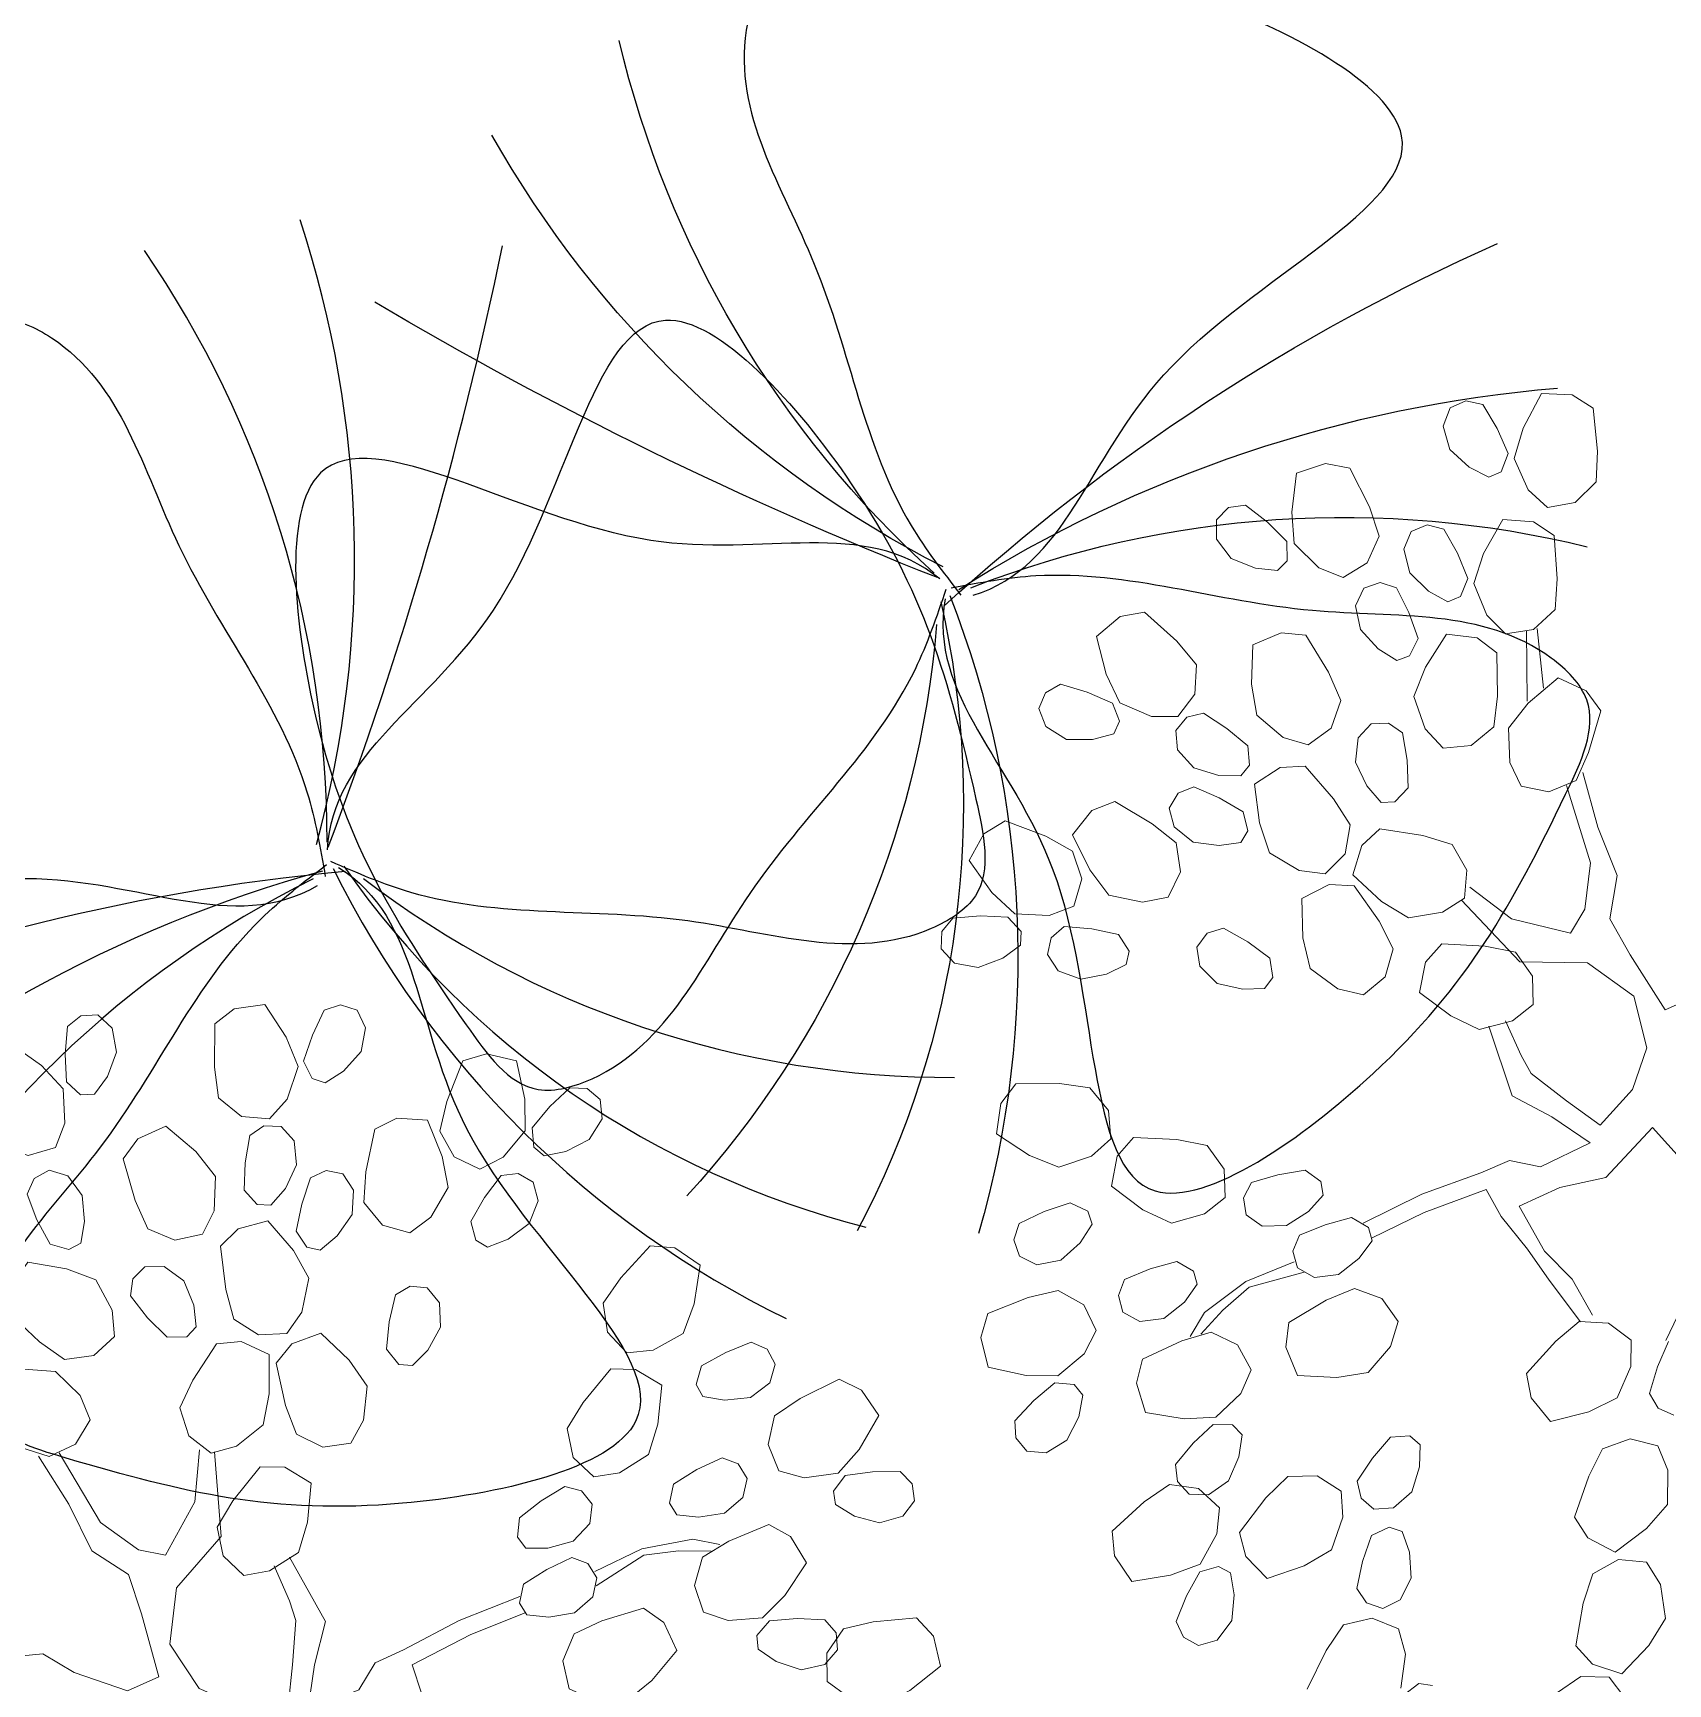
# Model space of a CAD drawing. Extents: x -809667 to 586099, y 3084146 to 3634412.
# Drawn here: x 381937.414 to 381939.116, y 3085743.41 to 3085745.129 of the extents above; entities that cross this region are included whole.
import ezdxf

# ---------------------------------------------------------------- set-up
doc = ezdxf.new("R2010")
doc.units = 0
doc.header["$LTSCALE"] = 0.5
doc.layers.get('0').update_dxf_attribs({"linetype": 'CONTINUOUS'})
for name, color, linetype in [('树', 3, 'CONTINUOUS'), ('灌木', 3, 'CONTINUOUS'), ('绿化图层', 84, 'CONTINUOUS'), ('道路', 4, 'CONTINUOUS')]:
    doc.layers.add(name, color=color, linetype=linetype)
doc.layers.add('紫薇', color=6, linetype='CONTINUOUS', lineweight=20)

# ---------------------------------------------------------------- blocks, each defined once
blk = doc.blocks.new('A$C46A015EA')
at = {"layer": '树', "color": 0, "linetype": 'Continuous'}
for centre, radius, start, end in [((1.3283, 4.0957), 1.9685, 227.56436, 31.33046), ((4.1013, 3.6261), 1.8496, 126.16905, 303.0486), ((0.7978, 3.4752), 1.9955, 251.81629, 53.749), ((3.7714, 4.1878), 2.0053, 153.43956, 313.58607), ((2.0899, 4.4107), 1.8992, 199.3601, 10.49099), ((4.6444, 2.7962), 2.0772, 109.31842, 262.8778), ((0.796, 2.5821), 1.783, 359.79096, 92.47149), ((2.8144, 4.6818), 2.1194, 188.63986, 263.62259), ((0.7622, 1.8986), 1.9389, 297.02452, 103.84892), ((1.2569, 1.36), 1.796, 310.77885, 134.4149), ((3.9565, 1.2038), 1.9441, 51.98023, 218.25708), ((3.5462, 0.8149), 2.0088, 38.87776, 198.68157), ((2.1299, 0.3263), 2.2937, 10.26666, 147.15184)]:
    blk.add_arc(centre, radius, start, end, dxfattribs=at)
blk = doc.blocks.new('紫薇')
at = {"color": 0}
for p, q in [((-76.8, 470.4), (-70.2, 482.3)), ((-70.2, 482.3), (-58.6, 485.6)), ((-58.6, 485.6), (-47.3, 481.3)), ((-47.3, 481.3), (-39.7, 463.3)), ((-21.4, 461), (-5.1, 483.2)), ((-5.1, 483.2), (16.1, 479.2)), ((16.1, 479.2), (29.3, 467.9)), ((-74.5, 453.4), (-76.8, 470.4)), ((29.3, 467.9), (28, 437.4)), ((101.2, 461.5), (111.7, 470.2)), ((111.7, 470.2), (123.7, 469.1)), ((123.7, 469.1), (132.7, 461)), ((-183.9, 452.2), (-162.6, 456.2)), ((-162.6, 456.2), (-146.2, 450.4)), ((-62.9, 439.1), (-74.5, 453.4)), ((-39.7, 463.3), (-34.4, 444.7)), ((-30.7, 440.8), (-21.4, 461)), ((97.2, 444.8), (101.2, 461.5)), ((132.7, 461), (133.3, 441.5)), ((-191, 425.6), (-183.9, 452.2)), ((-146.2, 450.4), (-136.4, 421.5)), ((-34.4, 444.7), (-41, 432.8)), ((102.9, 427.3), (97.2, 444.8)), ((133.3, 441.5), (131.5, 422.2)), ((149.5, 432.7), (172.7, 447.5)), ((172.7, 447.5), (191, 436.1)), ((-244.2, 427.9), (-234.5, 435.2)), ((-234.5, 435.2), (-222.4, 435.2)), ((-222.4, 435.2), (-208.9, 421.2)), ((-50.3, 430.2), (-62.9, 439.1)), ((-41, 432.8), (-50.3, 430.2)), ((-24.1, 417.5), (-30.7, 440.8)), ((28, 437.4), (24, 416.1)), ((133.5, 417.2), (149.5, 432.7)), ((191, 436.1), (199.3, 420.8)), ((-246, 414.4), (-244.2, 427.9)), ((-208.9, 421.2), (-197.2, 405.8)), ((-192.4, 403.4), (-191, 425.6)), ((-136.4, 421.5), (-132.4, 400.2)), ((111.4, 414.4), (102.9, 427.3)), ((131.5, 422.2), (121, 413.5)), ((199.3, 420.8), (187, 392.8)), ((-237.8, 399.4), (-246, 414.4)), ((-12.5, 403.2), (-24.1, 417.5)), ((24, 416.1), (7.4, 403.9)), ((34.5, 399.6), (45.2, 408)), ((45.2, 408), (57.2, 406.6)), ((57.2, 406.6), (65.9, 398.2)), ((121, 413.5), (111.4, 414.4)), ((131.3, 393.1), (133.5, 417.2)), ((-221.8, 390.3), (-237.8, 399.4)), ((-197.2, 405.8), (-199.1, 392.3)), ((-177.8, 384.1), (-192.4, 403.4)), ((-132.4, 400.2), (-143.5, 382.8)), ((7.4, 403.9), (-12.5, 403.2)), ((30, 383.1), (34.5, 399.6)), ((65.9, 398.2), (66, 378.7)), ((-206.8, 386.5), (-221.8, 390.3)), ((-199.1, 392.3), (-206.8, 386.5)), ((-161.8, 375), (-177.8, 384.1)), ((-105.3, 369.5), (-91, 393)), ((-91, 393), (-69.5, 390.8)), ((-69.5, 390.8), (-55.3, 380.7)), ((-14.5, 381.6), (-3.3, 389.5)), ((-3.3, 389.5), (8.6, 387.4)), ((8.6, 387.4), (16.8, 378.5)), ((35.2, 365.4), (30, 383.1)), ((81.9, 369.5), (105.5, 383.7)), ((105.5, 383.7), (123.5, 371.7)), ((136.9, 375.6), (131.3, 393.1)), ((187, 392.8), (175.6, 374.5)), ((-167.8, 367.2), (-156.5, 371.5)), ((-143.5, 382.8), (-161.8, 375)), ((-156.5, 371.5), (-144.9, 368.2)), ((-55.3, 380.7), (-54, 350.1)), ((-19.8, 365.4), (-14.5, 381.6)), ((16.8, 378.5), (15.9, 359.1)), ((66, 378.7), (63.7, 359.5)), ((123.5, 371.7), (131.4, 356.2)), ((155.7, 369), (136.9, 375.6)), ((175.6, 374.5), (155.7, 369)), ((-339.3, 358.8), (-320.9, 370.1)), ((-320.9, 370.1), (-303.5, 370.7)), ((-303.5, 370.7), (-283.9, 347.2)), ((-173.4, 354.8), (-167.8, 367.2)), ((-144.9, 368.2), (-135.8, 350.9)), ((-112.8, 348.5), (-105.3, 369.5)), ((-15.6, 347.5), (-19.8, 365.4)), ((43.3, 352.3), (35.2, 365.4)), ((65.5, 354.4), (81.9, 369.5)), ((-336.4, 331.4), (-339.3, 358.8)), ((-169.6, 338.1), (-173.4, 354.8)), ((-135.8, 350.9), (-128.9, 332.9)), ((-104.3, 325.9), (-112.8, 348.5)), ((-54, 350.1), (-56.2, 328.6)), ((15.9, 359.1), (12.5, 340)), ((52.9, 351.1), (43.3, 352.3)), ((63.7, 359.5), (52.9, 351.1)), ((62.6, 330.5), (65.5, 354.4)), ((131.4, 356.2), (118.3, 328.6)), ((-283.9, 347.2), (-272.6, 328.8)), ((-268.6, 311.4), (-266.9, 338.9)), ((-266.9, 338.9), (-246.8, 347)), ((-246.8, 347), (-229.6, 344.6)), ((-229.6, 344.6), (-214.3, 318.1)), ((-156.9, 324.8), (-169.6, 338.1)), ((-8.2, 333.9), (-15.6, 347.5)), ((12.5, 340), (1.3, 332.2)), ((-380.4, 324.6), (-369.1, 329)), ((-369.1, 329), (-351.4, 320.9)), ((-329.6, 310.2), (-336.4, 331.4)), ((-272.6, 328.8), (-276.6, 308.6)), ((-198.5, 321.8), (-188, 327.9)), ((-188, 327.9), (-176, 326.4)), ((-176, 326.4), (-164.3, 310.9)), ((-128.9, 332.9), (-134.5, 320.4)), ((-91.5, 312.7), (-104.3, 325.9)), ((-56.2, 328.6), (-71.7, 315)), ((1.3, 332.2), (-8.2, 333.9)), ((7.1, 320), (31.4, 332.9)), ((31.4, 332.9), (48.8, 320)), ((67.7, 312.8), (62.6, 330.5)), ((118.3, 328.6), (106.4, 310.5)), ((-386.7, 314.3), (-380.4, 324.6)), ((-383.6, 301), (-386.7, 314.3)), ((-351.4, 320.9), (-335, 310.7)), ((-214.3, 318.1), (-206.2, 298.1)), ((-202, 308.6), (-198.5, 321.8)), ((-143.5, 317), (-156.9, 324.8)), ((-134.5, 320.4), (-143.5, 317)), ((-71.7, 315), (-91.5, 312.7)), ((-10.1, 305.9), (7.1, 320)), ((48.8, 320), (55.8, 304.1)), ((-335, 310.7), (-331.9, 297.4)), ((-309.1, 297.5), (-329.6, 310.2)), ((-276.6, 308.6), (-290.9, 294.7)), ((-265.6, 289.4), (-268.6, 311.4)), ((-195.6, 292.8), (-202, 308.6)), ((-164.3, 310.9), (-154.6, 294.1)), ((-148.4, 281.7), (-138, 307.2)), ((-138, 307.2), (-116.5, 308.5)), ((-116.5, 308.5), (-100.8, 300.8)), ((-58.6, 299.7), (-45.6, 303.9)), ((-45.6, 303.9), (-34.9, 298.4)), ((-14.3, 282.1), (-10.1, 305.9)), ((55.8, 304.1), (41.2, 277.2)), ((57.6, 263.9), (81.7, 307.4)), ((86.3, 305.7), (67.7, 312.8)), ((72.1, 266.3), (89, 305)), ((106.4, 310.5), (86.3, 305.7)), ((-370.5, 290.1), (-383.6, 301)), ((-331.9, 297.4), (-336.9, 289.2)), ((-290.9, 294.7), (-309.1, 297.5)), ((-206.2, 298.1), (-213.6, 278.8)), ((-180.9, 281.8), (-195.6, 292.8)), ((-154.6, 294.1), (-158.1, 280.9)), ((-100.8, 300.8), (-94.7, 270.8)), ((-68.5, 285.8), (-58.6, 299.7)), ((-34.9, 298.4), (-29.6, 287.6)), ((-352.3, 287.3), (-370.5, 290.1)), ((-336.9, 289.2), (-352.3, 287.3)), ((-323.6, 274.2), (-315.6, 283.2)), ((-315.6, 283.2), (-303.8, 285.6)), ((-303.8, 285.6), (-287.7, 274.6)), ((-247.5, 273.4), (-265.6, 289.4)), ((-213.6, 278.8), (-230, 267.6)), ((-166.5, 276.1), (-180.9, 281.8)), ((-158.1, 280.9), (-166.5, 276.1)), ((-152.5, 259.8), (-148.4, 281.7)), ((-69.8, 267.4), (-68.5, 285.8)), ((-29.6, 287.6), (-36.2, 269.2)), ((-10.1, 264.1), (-14.3, 282.1)), ((-322.8, 260.5), (-323.6, 274.2)), ((-287.7, 274.6), (-273.2, 261.8)), ((-230, 267.6), (-247.5, 273.4)), ((-94.7, 270.8), (-93.4, 249.2)), ((-66.7, 252.3), (-69.8, 267.4)), ((-36.2, 269.2), (-45.1, 252)), ((41.2, 277.2), (28.4, 259.8)), ((57.7, 262.3), (84.7, 267.5)), ((84.7, 267.5), (97.5, 250)), ((-311.7, 247.5), (-322.8, 260.5)), ((-273.2, 261.8), (-272.4, 248.1)), ((-140.4, 238.8), (-152.5, 259.8)), ((8.1, 256), (-10.1, 264.1)), ((28.4, 259.8), (8.1, 256)), ((37.1, 253.9), (57.7, 262.3)), ((-294.2, 241.7), (-311.7, 247.5)), ((-272.4, 248.1), (-278.8, 240.9)), ((-93.4, 249.2), (-106.5, 233.3)), ((-58.1, 247.8), (-66.7, 252.3)), ((-45.1, 252), (-58.1, 247.8)), ((26, 232.4), (37.1, 253.9)), ((97.5, 250), (99.5, 232.7)), ((-278.8, 240.9), (-294.2, 241.7)), ((-125.7, 227.8), (-140.4, 238.8)), ((-106.5, 233.3), (-125.7, 227.8)), ((-109.1, 217.7), (-93.4, 232.5)), ((-93.4, 232.5), (-76.5, 236.6)), ((-76.5, 236.6), (-52.5, 217.6)), ((24.8, 214), (26, 232.4)), ((99.5, 232.7), (77.7, 211.3)), ((-234.4, 214.4), (-229.5, 227.1)), ((-229.5, 227.1), (-218.5, 232.1)), ((-218.5, 232.1), (-206.7, 229.5)), ((-206.7, 229.5), (-196.6, 212.8)), ((-161.3, 196.3), (-148.4, 220.6)), ((-148.4, 220.6), (-126.8, 219.8)), ((-229.6, 197.9), (-234.4, 214.4)), ((-196.6, 212.8), (-188.6, 195.2)), ((-126.8, 219.8), (-112, 210.5)), ((-112, 210.5), (-108.9, 180.1)), ((-100.6, 191.5), (-109.1, 217.7)), ((-52.5, 217.6), (-37.7, 202)), ((39.8, 200.9), (24.8, 214)), ((77.7, 211.3), (60.3, 198.5)), ((-416.7, 181.7), (-403.6, 198.9)), ((-403.6, 198.9), (-387.6, 205.8)), ((-387.6, 205.8), (-360.8, 190.9)), ((-216, 185.5), (-229.6, 197.9)), ((-37.7, 202), (-37.5, 181.3)), ((60.3, 198.5), (39.8, 200.9)), ((40.7, 143.1), (52.7, 198.7)), ((67.2, 201.1), (57.6, 162.4)), ((-360.8, 190.9), (-343.6, 177.9)), ((-188.6, 195.2), (-193.5, 182.4)), ((-167.5, 174.9), (-161.3, 196.3)), ((-89.7, 172.1), (-100.6, 191.5)), ((-404, 157.2), (-416.7, 181.7)), ((-343.6, 177.9), (-340, 157.6)), ((-202.3, 178.5), (-216, 185.5)), ((-193.5, 182.4), (-202.3, 178.5)), ((-157.6, 152.9), (-167.5, 174.9)), ((-108.9, 180.1), (-109.8, 158.5)), ((-37.5, 181.3), (-48.6, 164.8)), ((-67, 163.8), (-89.7, 172.1)), ((-48.6, 164.8), (-67, 163.8)), ((-36.7, 106.9), (-51.2, 164.9)), ((-41.5, 169.7), (-27, 135.9)), ((-390.1, 139.9), (-404, 157.2)), ((-340, 157.6), (-348.3, 139.4)), ((-144, 140.4), (-157.6, 152.9)), ((-109.8, 158.5), (-124.4, 144)), ((57.6, 162.4), (52.7, 126.2)), ((-366.3, 135.4), (-390.1, 139.9)), ((-348.3, 139.4), (-366.3, 135.4)), ((-124.4, 144), (-144, 140.4)), ((-94.6, 139), (-78.2, 144.7)), ((-78.2, 144.7), (-52.5, 128.2)), ((21.3, 116.5), (40.7, 143.1)), ((-350.4, 126.5), (-334, 132.4)), ((-334, 132.4), (-308.2, 116.1)), ((-108.8, 122.6), (-94.6, 139)), ((-52.5, 128.2), (-36.1, 114.1)), ((-27, 135.9), (4.4, 106.9)), ((-442.6, 110.8), (-433.7, 119)), ((-433.7, 119), (-414.3, 117.8)), ((-414.3, 117.8), (-395.3, 114.2)), ((-364.4, 110.1), (-350.4, 126.5)), ((-308.2, 116.1), (-291.7, 102.1)), ((-97.7, 97.4), (-108.8, 122.6)), ((4.4, 106.9), (21.3, 116.5)), ((52.7, 126.2), (33.4, 102.1)), ((-444.8, 98.9), (-442.6, 110.8)), ((-395.3, 114.2), (-387.5, 103)), ((-353.2, 84.9), (-364.4, 110.1)), ((4.4, 82.7), (-36.7, 106.9)), ((-36.1, 114.1), (-33.9, 93.6)), ((-437.1, 87.7), (-444.8, 98.9)), ((-389.3, 93.5), (-403, 86.2)), ((-387.5, 103), (-389.3, 93.5)), ((-291.7, 102.1), (-289.3, 81.6)), ((-84.9, 79.2), (-97.7, 97.4)), ((-33.9, 93.6), (-43.3, 76)), ((33.4, 102.1), (33.4, 73.1)), ((-420.9, 82.2), (-437.1, 87.7)), ((-403, 86.2), (-420.9, 82.2)), ((-340.2, 66.8), (-353.2, 84.9)), ((-289.3, 81.6), (-298.6, 64)), ((21.3, 46.5), (4.4, 82.7)), ((-496.5, 62.5), (-484, 74.7)), ((-484, 74.7), (-453.7, 70.5)), ((-453.7, 70.5), (-432.9, 64.6)), ((-87.5, 27.2), (-77.8, 77.9)), ((-61.5, 73.2), (-84.9, 79.2)), ((-65.7, 75.5), (-68.1, 48.9)), ((-43.3, 76), (-61.5, 73.2)), ((33.4, 73.1), (35.8, 27.2)), ((108.3, 68.2), (139.8, 75.5)), ((-502.4, 41.7), (-496.5, 62.5)), ((-432.9, 64.6), (-422.2, 46.9)), ((-316.8, 61), (-340.2, 66.8)), ((-298.6, 64), (-316.8, 61)), ((-287.4, 57.4), (-277.3, 64)), ((-277.3, 64), (-258.3, 59.7)), ((-258.3, 59.7), (-240.1, 53.1)), ((91.4, 48.9), (108.3, 68.2)), ((-422.2, 46.9), (-423.5, 27)), ((-397.8, 40.7), (-388.5, 48.4)), ((-388.5, 48.4), (-369.1, 46.1)), ((-291.5, 46.1), (-287.4, 57.4)), ((-240.1, 53.1), (-234.3, 40.7)), ((-68.1, 48.9), (-68.1, 34.4)), ((11.6, 10.3), (21.3, 46.5)), ((60, 24.8), (91.4, 48.9)), ((-481.8, 23.5), (-502.4, 41.7)), ((-400.7, 29), (-397.8, 40.7)), ((-369.1, 46.1), (-350.3, 41.4)), ((-350.3, 41.4), (-343.3, 29.7)), ((-285.7, 33.7), (-291.5, 46.1)), ((-234.3, 40.7), (-237.6, 31.6)), ((-462.5, 12.3), (-481.8, 23.5)), ((-423.5, 27), (-438.8, 16.8)), ((-393.6, 17.3), (-400.7, 29)), ((-343.3, 29.7), (-345.6, 20.4)), ((-270.7, 25.6), (-285.7, 33.7)), ((-252.3, 26.7), (-270.7, 25.6)), ((-237.6, 31.6), (-252.3, 26.7)), ((-70.5, 0.6), (-87.5, 27.2)), ((-68.1, 34.4), (-56, 5.4)), ((35.8, 27.2), (60, 24.8)), ((-438.8, 16.8), (-462.5, 12.3)), ((-377.8, 10.9), (-393.6, 17.3)), ((-359.6, 13.9), (-377.8, 10.9)), ((-345.6, 20.4), (-359.6, 13.9)), ((-275.5, 7.6), (-266.1, 15.2)), ((-266.1, 15.2), (-246.7, 12.7)), ((-246.7, 12.7), (-228, 8)), ((-504.4, -0.4), (-485.8, 5.5)), ((-485.8, 5.5), (-466.8, 9.1)), ((-466.8, 9.1), (-455.5, 1.4)), ((-455.5, 1.4), (-453.8, -8.1)), ((-350.9, 0.6), (-367.8, -9.1)), ((-314.7, 5.4), (-350.9, 0.6)), ((-338.8, -4.2), (-314.7, 0.6)), ((-278.4, 0.6), (-314.7, 5.4)), ((-314.7, 0.6), (-276, -9.1)), ((-278.4, -4.1), (-275.5, 7.6)), ((-228, 8), (-221, -3.8)), ((-222.8, 0.6), (-176.9, -1.8)), ((-56, -28.4), (-70.5, 0.6)), ((-56, 5.4), (-43.9, -21.1)), ((-11.6, -10.3), (11.6, 10.3)), ((-509.7, -11.2), (-504.4, -0.4)), ((-507.5, -23.1), (-509.7, -11.2)), ((-453.8, -8.1), (-463.9, -19.9)), ((-416.8, -19.3), (-405, -6.5)), ((-405, -6.5), (-374.5, -8.9)), ((-374.5, -8.9), (-353.4, -13.7)), ((-360.6, -11.5), (-338.8, -4.2)), ((-271.5, -15.9), (-278.4, -4.1)), ((-221, -3.8), (-223.4, -13.2)), ((-181.7, -13.9), (-222.8, -11.5)), ((-176.9, -1.8), (-133.4, -9.1)), ((-133.4, -9.1), (-111.6, -11.5)), ((-111.6, -11.5), (-94.7, -26)), ((-43.9, -21.1), (-11.6, -10.3)), ((-496.2, -30.8), (-507.5, -23.1)), ((-463.9, -19.9), (-479.2, -30.1)), ((-421.5, -40.4), (-416.8, -19.3)), ((-353.4, -13.7), (-341.8, -30.7)), ((-255.7, -22.4), (-271.5, -15.9)), ((-237.5, -19.5), (-255.7, -22.4)), ((-223.4, -13.2), (-237.5, -19.5)), ((-135.8, -21.1), (-181.7, -13.9)), ((-135.8, -42.9), (-135.8, -21.1)), ((-479.2, -30.1), (-496.2, -30.8)), ((-341.8, -30.7), (-341.9, -50.6)), ((-313, -48.7), (-302.7, -34.6)), ((-302.7, -34.6), (-272.1, -33.8)), ((-272.1, -33.8), (-250.7, -36.3)), ((-94.7, -26), (-56, -28.4)), ((-399.9, -57.5), (-421.5, -40.4)), ((-250.7, -36.3), (-237.3, -51.9)), ((-131, -71.9), (-135.8, -42.9)), ((-121.3, -42.9), (-121.3, -79.1)), ((-89.9, -45.3), (-121.3, -42.9)), ((-58.4, -55), (-89.9, -45.3)), ((-12.5, -40.5), (-58.4, -55)), ((-5.3, -71.9), (-12.5, -40.5)), ((-380, -67.5), (-399.9, -57.5)), ((-341.9, -50.6), (-356.5, -61.7)), ((-315.5, -70.1), (-313, -48.7)), ((-237.3, -51.9), (-235.2, -71.8)), ((-356.5, -61.7), (-380, -67.5)), ((-421.1, -82.6), (-402.9, -75.6)), ((-402.9, -75.6), (-384.1, -71)), ((-384.1, -71), (-372.4, -78)), ((-372.4, -78), (-370.1, -87.4)), ((-292.2, -84.8), (-315.5, -70.1)), ((-235.2, -71.8), (-248.6, -84.4)), ((-128.5, -98.4), (-131, -71.9)), ((-121.3, -79.1), (-114, -105.7)), ((-453, -94.6), (-431.5, -92.7)), ((-431.5, -92.7), (-415.2, -105.3)), ((-425.8, -93.7), (-421.1, -82.6)), ((-370.1, -87.4), (-379.5, -99.7)), ((-271.3, -92.6), (-292.2, -84.8)), ((-248.6, -84.4), (-271.3, -92.6)), ((-490, -117.5), (-482.8, -101.7)), ((-482.8, -101.7), (-453, -94.6)), ((-422.9, -105.4), (-425.8, -93.7)), ((-379.5, -99.7), (-394.2, -110.8)), ((-123.7, -134.7), (-128.5, -98.4)), ((-411.2, -112.5), (-422.9, -105.4)), ((-415.2, -105.3), (-409.1, -124.3)), ((-394.2, -110.8), (-411.2, -112.5)), ((-114, -105.7), (-114, -134.7)), ((-488.1, -139.1), (-490, -117.5)), ((-409.1, -124.3), (-419.7, -139.3)), ((-462.2, -148.6), (-488.1, -139.1)), ((-405.2, -146.2), (-377.1, -134.2)), ((-377.1, -134.2), (-356.2, -128.6)), ((-356.2, -128.6), (-338, -138.3)), ((-338, -138.3), (-328.8, -156)), ((-174.5, -147.9), (-145.5, -138.1)), ((-145.5, -138.1), (-124.3, -134.2)), ((-124.3, -134.2), (-106.8, -145.2)), ((-440.2, -152.1), (-462.2, -148.6)), ((-419.7, -139.3), (-440.2, -152.1)), ((-409.7, -163.1), (-405.2, -146.2)), ((-315.4, -155.5), (-298, -146.6)), ((-298, -146.6), (-279.9, -140)), ((-279.9, -140), (-267.5, -145.8)), ((-267.5, -145.8), (-264.2, -154.9)), ((-180.2, -164.4), (-174.5, -147.9)), ((-106.8, -145.2), (-99, -163.5)), ((-77.8, -175.7), (-29.4, -141.9)), ((-459.5, -166.8), (-443.1, -156.6)), ((-443.1, -156.6), (-429.8, -159.8)), ((-429.8, -159.8), (-424.7, -168)), ((-328.8, -156), (-336.6, -172.6)), ((-318.9, -167.1), (-315.4, -155.5)), ((-264.2, -154.9), (-272.2, -168.1)), ((-474.7, -179.1), (-459.5, -166.8)), ((-424.7, -168), (-429.9, -182.6)), ((-404.1, -184), (-409.7, -163.1)), ((-336.6, -172.6), (-354.7, -188.6)), ((-314.8, -178.4), (-318.9, -167.1)), ((-272.2, -168.1), (-285.6, -180.7)), ((-176.3, -185.6), (-180.2, -164.4)), ((-99, -163.5), (-108.1, -179.5)), ((-475.8, -191.1), (-474.7, -179.1)), ((-429.9, -182.6), (-440.4, -197.6)), ((-377, -189), (-404.1, -184)), ((-302.4, -184.2), (-314.8, -178.4)), ((-285.6, -180.7), (-302.4, -184.2)), ((-149.6, -192.7), (-176.3, -185.6)), ((-108.1, -179.5), (-127.4, -194.1)), ((-92, -188.9), (-76.6, -177.2)), ((-469.4, -201.4), (-475.8, -191.1)), ((-354.7, -188.6), (-377, -189)), ((-339.8, -206.5), (-325.3, -193.6)), ((-325.3, -193.6), (-311.7, -194.5)), ((-311.7, -194.5), (-305.3, -201.7)), ((-127.4, -194.1), (-149.6, -192.7)), ((-106, -202.5), (-92, -188.9)), ((-456.1, -204.5), (-469.4, -201.4)), ((-440.4, -197.6), (-456.1, -204.5)), ((-352.7, -221.1), (-339.8, -206.5)), ((-305.3, -201.7), (-307.9, -216.9)), ((-105.9, -214.5), (-106, -202.5)), ((-307.9, -216.9), (-315.8, -233.6)), ((-171.8, -232.2), (-153.8, -220.2)), ((-153.8, -220.2), (-133.4, -223.6)), ((-98.6, -224.2), (-105.9, -214.5)), ((-351.7, -233.1), (-352.7, -221.1)), ((-194.7, -252.4), (-171.8, -232.2)), ((-133.4, -223.6), (-119.1, -237.5)), ((-392.8, -248.4), (-373.4, -238.8)), ((-373.4, -238.8), (-353.6, -244.6)), ((-343.7, -242.2), (-351.7, -233.1)), ((-330, -243), (-343.7, -242.2)), ((-315.8, -233.6), (-330, -243)), ((-119.1, -237.5), (-121.3, -255.7)), ((-417.9, -265.7), (-392.8, -248.4)), ((-353.6, -244.6), (-341.1, -260.1)), ((-193.6, -269.8), (-194.7, -252.4)), ((-341.1, -260.1), (-345.5, -278)), ((-121.3, -255.7), (-133.4, -276.7)), ((-345.5, -278), (-360.1, -297.3)), ((-181.7, -287.9), (-193.6, -269.8)), ((-133.4, -276.7), (-154.4, -284.1)), ((-154.4, -284.1), (-181.7, -287.9)), ((-361.1, -302.6), (-347.5, -300.7)), ((-347.5, -300.7), (-339.8, -306.5)), ((-218.9, -308.1), (-203, -293.5)), ((-203, -293.5), (-182.4, -293.6)), ((-182.4, -293.6), (-166, -304.9)), ((-238.2, -331.8), (-218.9, -308.1)), ((-166, -304.9), (-165.2, -323.3)), ((-165.2, -323.3), (-173.8, -345.9)), ((-234.3, -348.8), (-238.2, -331.8)), ((-173.8, -345.9), (-193.4, -356.6)), ((-266.4, -354), (-245.8, -352.3)), ((-245.8, -352.3), (-228.6, -362.3)), ((-219.7, -364.7), (-234.3, -348.8)), ((-193.4, -356.6), (-219.7, -364.7)), ((-228.6, -362.3), (-226.2, -380.5))]:
    blk.add_line(p, q, dxfattribs=at)
blk = doc.blocks.new('白玉兰')
at = {"color": 0}
for centre, radius, start, end in [((-1260.5, 1665), 2054.4, 309.3934, 347.1655), ((-713.2, 1844.3), 1941, 291.8214, 332.6346), ((-478.2, 2077.5), 2115.2, 283.2993, 320.8528), ((-4728.7, -6984.2), 8428.8, 56.1879, 65.279), ((-1147.9, -2037), 2310.3, 61.625, 95.1491), ((-559.1, -2135.4), 2213.8, 76.7033, 111.4018), ((4370.8, -555.9), 4391.8, 172.1708, 190.6677), ((2826.9, 106.7), 2820.8, 182.2544, 209.8868), ((2146.3, 475.3), 2185, 193.3063, 228.4107)]:
    blk.add_arc(centre, radius, start, end, dxfattribs=at)
for points in [[(-33.3, 16.4), (-232.9, 72.7), (-341.9, 562), (-1253.8, 922.5), (-424.6, 1375.2), (-32.9, 1391.9), (376.3, 1386), (477, 1090.9), (236.3, 716.3), (184.7, 276.9), (29.2, 67), (-7.3, 17.6)], [(8.3, 30.7), (154.9, 177.4), (635.1, 33.7), (1394.9, 653.5), (1385.2, -291.2), (1208.5, -641.2), (1003.6, -995.4), (696.9, -939.3), (487.4, -546.3), (129.3, -286.7), (21.9, -48.6), (-3.3, 7.4)], [(36.1, -22.3), (98.6, -219.9), (-250.5, -579.7), (-51.2, -1539.8), (-884.9, -1095.2), (-1113.8, -777), (-1333.5, -431.7), (-1142.2, -185.6), (-696.9, -181.1), (-301.3, 16.9), (-40.5, 2.3), (20.8, -1.2)]]:
    blk.add_open_spline(points, degree=3, knots=[0, 0, 0, 0, 621.989778, 1340.944545, 1869.007736, 2592.427455, 2798.699245, 2915.827596, 3435.261502, 4029.77129, 4212.300518, 4212.300518, 4212.300518, 4212.300518], dxfattribs=at)

msp = doc.modelspace()

# ---------------------------------------------------------------- linework, layer by layer
at = {"layer": '道路', "linetype": 'Continuous'}
for points, knots in [([(381936.4125, 3085752.4815), (381936.4441, 3085752.1813), (381936.4753, 3085751.8838), (381936.5794, 3085751.0093), (381936.663, 3085750.45), (381936.8797, 3085749.5559), (381936.9964, 3085749.1997), (381937.2916, 3085748.5663), (381937.4699, 3085748.2911), (381937.8171, 3085747.9218), (381937.9606, 3085747.8004), (381938.3014, 3085747.5639), (381938.495, 3085747.4514), (381939.1152, 3085747.126), (381939.5856, 3085746.923), (381940.3373, 3085746.5411), (381940.6194, 3085746.3845), (381941.1027, 3085746.0503), (381941.3096, 3085745.8798), (381941.676, 3085745.5079), (381941.8384, 3085745.3071), (381942.4008, 3085744.4837), (381942.6682, 3085743.788), (381943.0709, 3085742.3523), (381943.2062, 3085741.6087), (381943.4743, 3085740.1696), (381943.6075, 3085739.4741), (381943.8984, 3085738.4979), (381944.0241, 3085738.1638), (381944.3428, 3085737.5364), (381944.5424, 3085737.2596), (381945.0347, 3085736.7646), (381945.3243, 3085736.5491), (381946.2912, 3085735.9973), (381947.0819, 3085735.7343), (381948.854, 3085735.343), (381949.8331, 3085735.2135), (381951.1158, 3085735.0675), (381951.3933, 3085735.0372), (381951.6718, 3085735.0069), (381951.6759, 3085735.0064), (381951.68, 3085735.006), (381951.6841, 3085735.0055), (381952.341, 3085734.9338), (381952.9979, 3085734.8621), (381953.6548, 3085734.7905)], [0, 0, 0, 0, 0.809904, 0.809904, 2.429711, 2.429711, 3.66837, 3.66837, 4.926642, 4.926642, 5.673722, 5.673722, 6.420801, 6.420801, 7.887995, 7.887995, 8.767827, 8.767827, 9.468061, 9.468061, 10.168296, 10.168296, 12.19742, 12.19742, 14.226544, 14.226544, 16.255668, 16.255668, 17.461197, 17.461197, 18.836307, 18.836307, 20.211417, 20.211417, 22.844117, 22.844117, 25.476818, 25.476818, 26.19649, 26.19649, 26.19649, 26.207121, 26.207121, 26.207121, 27.904975, 27.904975, 27.904975, 27.904975]), ([(381935.8158, 3085752.4188), (381936.0198, 3085750.4763), (381936.3758, 3085747.0865), (381943.2756, 3085745.5214), (381941.8374, 3085735.4764), (381948.434, 3085734.7566), (381951.6067, 3085734.4104), (381951.6067, 3085734.4104), (381951.6067, 3085734.4104), (381951.6067, 3085734.4104), (381952.2783, 3085734.3371), (381952.95, 3085734.2638), (381953.6216, 3085734.1905)], [0, 0, 0, 0, 5.241042, 9.145642, 17.995634, 26.196498, 26.196498, 26.196498, 26.196498, 26.196498, 26.196498, 27.932578, 27.932578, 27.932578, 27.932578]), ([(381933.6118, 3085751.443), (381934.9128, 3085749.9861), (381937.1831, 3085747.4439), (381933.7037, 3085741.2835), (381942.1073, 3085735.5959), (381938.2059, 3085730.2283), (381936.3295, 3085727.6466), (381936.3295, 3085727.6466), (381936.3295, 3085727.6466), (381936.3295, 3085727.6466), (381935.6723, 3085726.7425), (381935.0152, 3085725.8383), (381934.358, 3085724.9342)], [0, 0, 0, 0, 5.241042, 9.145642, 17.995634, 26.196498, 26.196498, 26.196498, 26.196498, 26.196498, 26.196498, 29.068606, 29.068606, 29.068606, 29.068606]), ([(381933.1643, 3085751.0433), (381933.3653, 3085750.8182), (381933.5645, 3085750.5951), (381934.1421, 3085749.9302), (381934.4999, 3085749.4923), (381935.0162, 3085748.7309), (381935.2015, 3085748.405), (381935.4719, 3085747.7607), (381935.5558, 3085747.4437), (381935.5959, 3085746.9384), (381935.5893, 3085746.7505), (381935.5353, 3085746.3392), (381935.4885, 3085746.1203), (381935.3124, 3085745.4424), (381935.1465, 3085744.9577), (381934.9239, 3085744.1444), (381934.8502, 3085743.8303), (381934.7728, 3085743.2478), (381934.7599, 3085742.98), (381934.789, 3085742.4588), (381934.8285, 3085742.2036), (381935.06, 3085741.2337), (381935.3953, 3085740.5681), (381936.1876, 3085739.3048), (381936.6472, 3085738.7048), (381937.5323, 3085737.5389), (381937.9577, 3085736.9728), (381938.4849, 3085736.1011), (381938.6478, 3085735.7835), (381938.898, 3085735.1258), (381938.9688, 3085734.792), (381939.0043, 3085734.0948), (381938.9692, 3085733.7354), (381938.7278, 3085732.6487), (381938.391, 3085731.8865), (381937.4895, 3085730.3115), (381936.9271, 3085729.4995), (381936.1729, 3085728.4517), (381936.0088, 3085728.2259), (381935.8441, 3085727.9994), (381935.8417, 3085727.996), (381935.8393, 3085727.9927), (381935.8368, 3085727.9893), (381935.2451, 3085727.1752), (381934.6534, 3085726.3611), (381934.0617, 3085725.547)], [0, 0, 0, 0, 0.809904, 0.809904, 2.429711, 2.429711, 3.66837, 3.66837, 4.926642, 4.926642, 5.673722, 5.673722, 6.420801, 6.420801, 7.887995, 7.887995, 8.767827, 8.767827, 9.468061, 9.468061, 10.168296, 10.168296, 12.19742, 12.19742, 14.226544, 14.226544, 16.255668, 16.255668, 17.461197, 17.461197, 18.836307, 18.836307, 20.211417, 20.211417, 22.844117, 22.844117, 25.476818, 25.476818, 26.19649, 26.19649, 26.19649, 26.207121, 26.207121, 26.207121, 28.79312, 28.79312, 28.79312, 28.79312])]:
    msp.add_open_spline(points, degree=3, knots=knots, dxfattribs=at)

# ---------------------------------------------------------------- block references
at = {"layer": '灌木', "color": 8, "xscale": 0.2560000000000001, "yscale": 0.2560000000000001, "zscale": 0.2560000000000001, "rotation": 268.002463306846}
msp.add_blockref('A$C46A015EA', (381939.1235, 3085746.2031), dxfattribs=at)
at = {"layer": '紫薇', "color": 8, "yscale": 0.00148055020779717, "zscale": 0.00148055020779717}
for p, xscale, rotation in [((381939.087, 3085744.0505), 0.00148055020779717, 29.3674748453732), ((381937.6083, 3085743.3959), -0.00148055020779717, 18.39408185160881)]:
    msp.add_blockref('紫薇', p, dxfattribs=dict(at, xscale=xscale, rotation=rotation))
at = {"layer": '绿化图层', "color": 8, "linetype": 'Continuous', "zscale": 0.04880798235096967}
for p, xscale, yscale, rotation in [((381938.374, 3085744.5515), -0.0004880798049271107, 0.0004880798049271107, 124.6526560546043), ((381937.7167, 3085744.2605), 0.0004880798049271108, 0.0004880798049271108, 283.1089006423777)]:
    msp.add_blockref('白玉兰', p, dxfattribs=dict(at, xscale=xscale, yscale=yscale, rotation=rotation))

doc.saveas('drawing.dxf')
